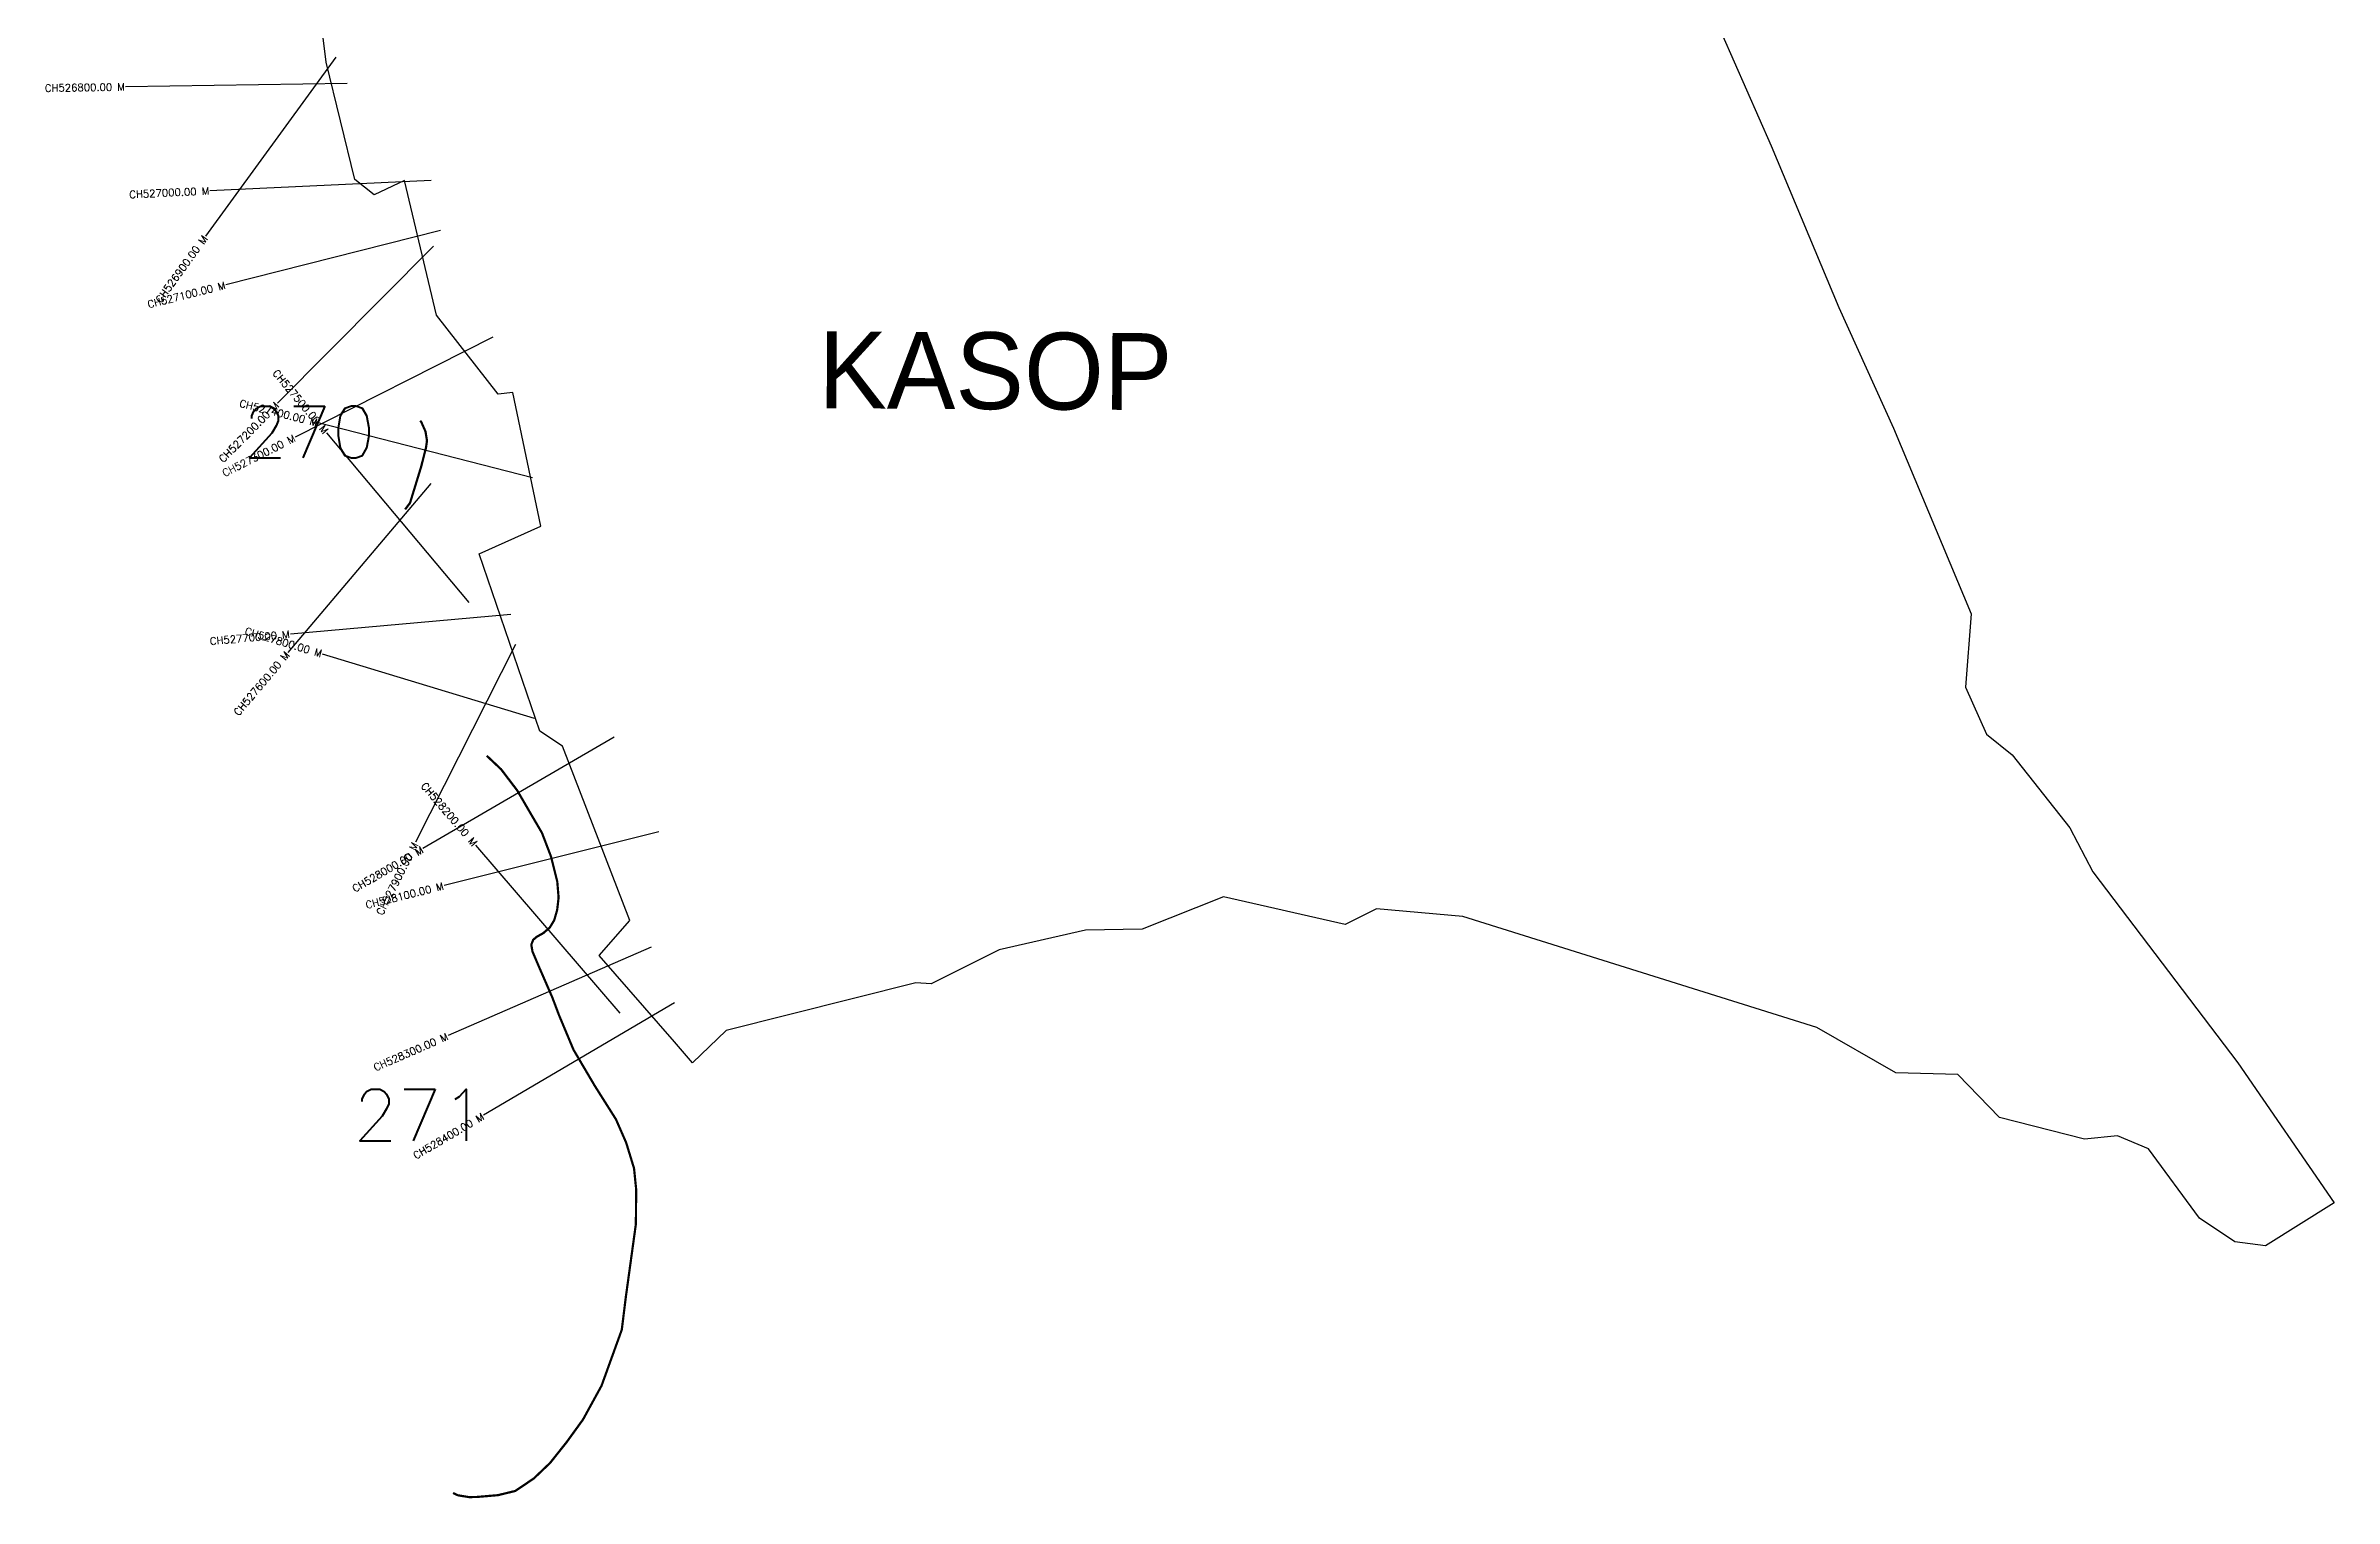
# Model space of a CAD drawing. Header units: metres. Extents: x 316827 to 319946, y 1872732 to 1878514.
# Drawn here: x 316846 to 319946, y 1872732 to 1874699 of the extents above; entities that cross this region are included whole.
import ezdxf
from ezdxf.enums import TextEntityAlignment as Align

# ---------------------------------------------------------------- set-up
doc = ezdxf.new("R2010")
doc.units = ezdxf.units.M
for name, color, linetype in [('CS', 134, 'Continuous'), ('CSMark', 6, 'Continuous'), ('NATURALLY PROTECTED', 3, 'Continuous'), ('village', 3, 'Continuous'), ('VILLAGE NAME', 250, 'Continuous')]:
    doc.layers.add(name, color=color, linetype=linetype)
doc.styles.get("Standard").update_dxf_attribs({"font": 'simplex.shx'})

msp = doc.modelspace()

# ---------------------------------------------------------------- linework, layer by layer
at = {"layer": 'CS'}
for p, q in [((317239, 1874684.2), (317062.6, 1874441.6)), ((317254.3, 1874648.5), (316954.3, 1874643.8)), ((317368.3, 1874517.2), (317068.6, 1874503.1)), ((317381.1, 1874449.1), (317090.3, 1874375.7)), ((317371.6, 1874428.2), (317160.2, 1874215.3)), ((317451.7, 1874304.6), (317184, 1874169.2)), ((317505.7, 1874114.2), (317215, 1874188.6)), ((317419.8, 1873945.5), (317226.8, 1874175.1)), ((317368, 1874106.8), (317174.3, 1873877.8)), ((317476.3, 1873929.1), (317177.5, 1873902.6)), ((317508.1, 1873788.5), (317221, 1873875.5)), ((317482.3, 1873888.5), (317347.2, 1873620.7)), ((317616.4, 1873763), (317357.2, 1873612)), ((317676.9, 1873634.8), (317385.8, 1873562)), ((317624.1, 1873389.1), (317428.7, 1873616.7)), ((317666.3, 1873478.7), (317391.4, 1873358.7)), ((317697.7, 1873403.3), (317439.3, 1873250.9))]:
    msp.add_line(p, q, dxfattribs=at)
at = {"layer": 'NATURALLY PROTECTED', "const_width": 3, "flags": 128}
for points in [[(317353.4, 1874191.7), (317355.1, 1874189.4), (317360.6, 1874177), (317362.6, 1874164.5), (317361.2, 1874154.8), (317354.6, 1874129), (317339.6, 1874080.2), (317333, 1874071.5)], [(317443.6, 1873737.8), (317463.1, 1873719.4), (317484.8, 1873690.9), (317502.5, 1873660.5), (317518.4, 1873633.3), (317530.7, 1873601.1), (317539.1, 1873567.3), (317540.9, 1873545.7), (317539, 1873529.2), (317535, 1873515.1), (317528.9, 1873505.1), (317520.2, 1873497.6), (317511.6, 1873492.8), (317506.6, 1873488.7), (317503.9, 1873481.9), (317505.5, 1873472.7), (317513.8, 1873453.2), (317532.3, 1873410.7), (317541.5, 1873386.4), (317561.1, 1873339.6), (317590, 1873290.6), (317618.6, 1873245.4), (317632.5, 1873213.6), (317643.1, 1873179), (317646, 1873150.5), (317645.6, 1873103.4), (317632.1, 1873005.6), (317626.5, 1872960.3), (317599.1, 1872884.6), (317574, 1872838.8), (317551.7, 1872808), (317529.4, 1872780), (317507.3, 1872758.9), (317482.2, 1872742), (317458.7, 1872736.3), (317429.2, 1872733.8), (317419.5, 1872733.7), (317404.6, 1872736.1), (317397.9, 1872739.2)]]:
    msp.add_lwpolyline(points, dxfattribs=at)
at = {"layer": 'village', "color": 6}
for points in [[(318919.5, 1875910.4, 0), (319088.4, 1875812.1, 0), (319149.4, 1875743.7, 0), (319074, 1875650.2, 0), (319015.7, 1875544.3, 0), (319105.1, 1875416.7, 0), (318856.9, 1875371.7, 0), (318883.9, 1875227.3, 0), (318884.1, 1875149.3, 0), (318917.6, 1875109.1, 0), (318975.3, 1874952.3, 0), (319099.9, 1874753.4, 0), (319183.7, 1874563.9, 0), (319275.5, 1874345, 0), (319349.2, 1874181.6, 0), (319454.4, 1873930.2, 0), (319446.9, 1873830.9, 0), (319475.5, 1873767.2, 0), (319510.2, 1873739.1, 0), (319588.1, 1873640.1, 0), (319619.2, 1873580.8, 0), (319815.7, 1873321.8, 0), (319946.4, 1873132.2, 0)], [(319946.4, 1873132.2, 0), (319853.2, 1873074, 0), (319811.6, 1873079.5, 0), (319764.1, 1873111.5, 0), (319694.7, 1873205.3, 0), (319653, 1873223, 0), (319607.9, 1873218.4, 0), (319493.1, 1873247.9, 0), (319436.7, 1873306.1, 0), (319352.6, 1873308.5, 0), (319245.7, 1873369.9, 0), (318765.8, 1873520, 0), (318649, 1873530.6, 0), (318606.5, 1873509.1, 0), (318441.6, 1873546.8, 0), (318331.3, 1873503.1, 0), (318254.7, 1873501.7, 0), (318137.9, 1873475.1, 0), (318045.5, 1873429, 0), (318024.8, 1873430.2, 0), (317767.7, 1873365.8, 0), (317722.2, 1873322.1, 0), (317697.8, 1873350.2, 0), (317596, 1873467.4, 0), (317637.4, 1873514.8, 0), (317546.2, 1873751, 0), (317515.6, 1873771.1, 0), (317433.3, 1874011.4, 0), (317516.7, 1874048.6, 0), (317478.8, 1874230, 0), (317459.1, 1874227.6, 0), (317375.5, 1874334.8, 0), (317332.2, 1874517.2, 0), (317291, 1874497.4, 0), (317265, 1874518.2, 0), (317226, 1874677.2, 0), (317205.8, 1874841.2, 0)]]:
    msp.add_polyline3d(points, dxfattribs=at)

# ---------------------------------------------------------------- texts
at = {"char_height": 70, "attachment_point": 1}
for s, insert in [('270', (317113.2, 1874211.4)), ('271', (317262.8, 1873286.2))]:
    msp.add_mtext_dynamic_manual_height_columns(s, width=95.172, gutter_width=1, heights=[0], dxfattribs=dict(at, insert=insert))
at = {"layer": 'CSMark'}
for s, rotation, p in [('CH526800.00 M', 0.8826, (316953.3, 1874643.8)), ('CH527000.00 M', 2.6961, (317067.6, 1874503.1)), ('CH526900.00 M', 53.986, (317062, 1874440.8)), ('CH527100.00 M', 14.1617, (317089.3, 1874375.4)), ('CH527500.00 M', 310.0481, (317226.2, 1874175.9)), ('CH527200.00 M', 45.2011, (317159.5, 1874214.6)), ('CH527400.00 M', 345.653, (317214, 1874188.8)), ('CH527300.00 M', 26.8282, (317183.1, 1874168.8)), ('CH527700.00 M', 5.0756, (317176.5, 1873902.5)), ('CH527800.00 M', 343.1537, (317220.1, 1873875.8)), ('CH527600.00 M', 49.7785, (317173.6, 1873877)), ('CH528200.00 M', 310.653, (317428, 1873617.5)), ('CH528000.00 M', 30.2413, (317356.3, 1873611.4)), ('CH527900.00 M', 63.2318, (317346.8, 1873619.8)), ('CH528100.00 M', 14.0417, (317384.9, 1873561.7)), ('CH528300.00 M', 23.5671, (317390.4, 1873358.3)), ('CH528400.00 M', 30.5418, (317438.5, 1873250.3))]:
    msp.add_text(s, height=10, rotation=rotation, dxfattribs=at).set_placement(p, align=Align.MIDDLE_RIGHT)
at = {"layer": 'VILLAGE NAME', "insert": (317893.3, 1874312.7), "char_height": 104.042, "attachment_point": 1, "rotation": 359.6762}
msp.add_mtext_dynamic_manual_height_columns('{\\fMangal|b0|i0|c0|p18;KASOP}', width=108.17, gutter_width=520.2, heights=[0], dxfattribs=at)

doc.saveas('drawing.dxf')
